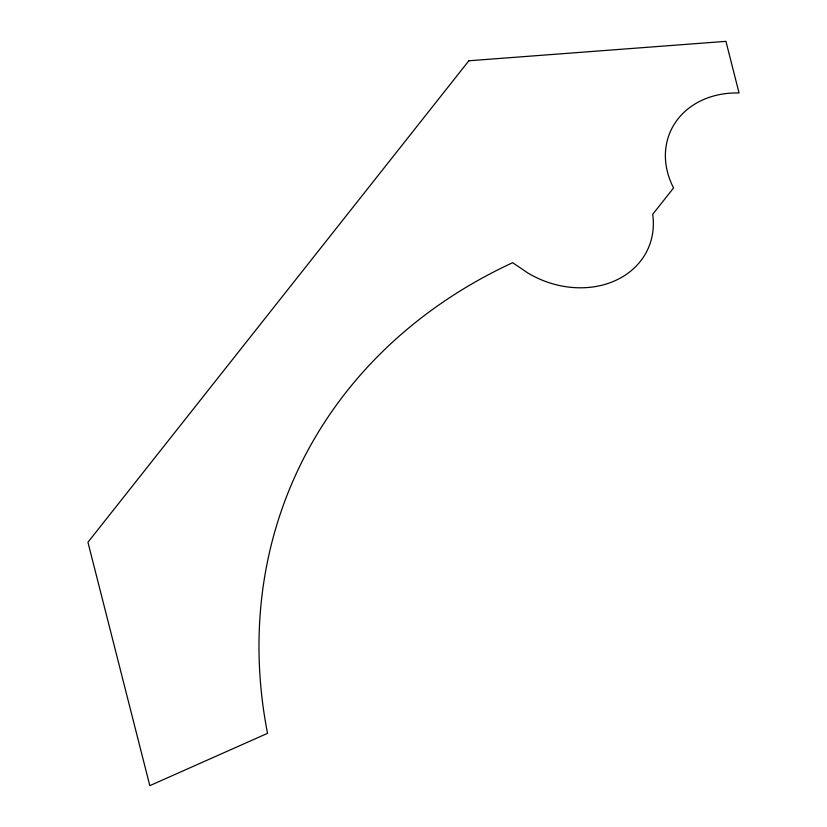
<?xml version="1.0" encoding="UTF-8"?>
<svg xmlns="http://www.w3.org/2000/svg" width="827" height="827" viewBox="0 0 827 827"><rect width="100%" height="100%" fill="white"/><g stroke="black" fill="none" stroke-linecap="round" stroke-linejoin="round"><path stroke-width="1.24" d="M468.857 60.774L87.941 542.264L149.821 785.65L267.534 733.342A589.434 486.938 23.8 0 1 512.647 262.707L527.678 272.889A87.124 71.97 23.8 0 0 616.208 280.177A87.124 71.97 23.8 0 0 652.689 214.327L673.56 187.946A85.16 70.347 23.8 0 1 739.059 92.975L725.93 41.35L468.857 60.774"/></g></svg>
